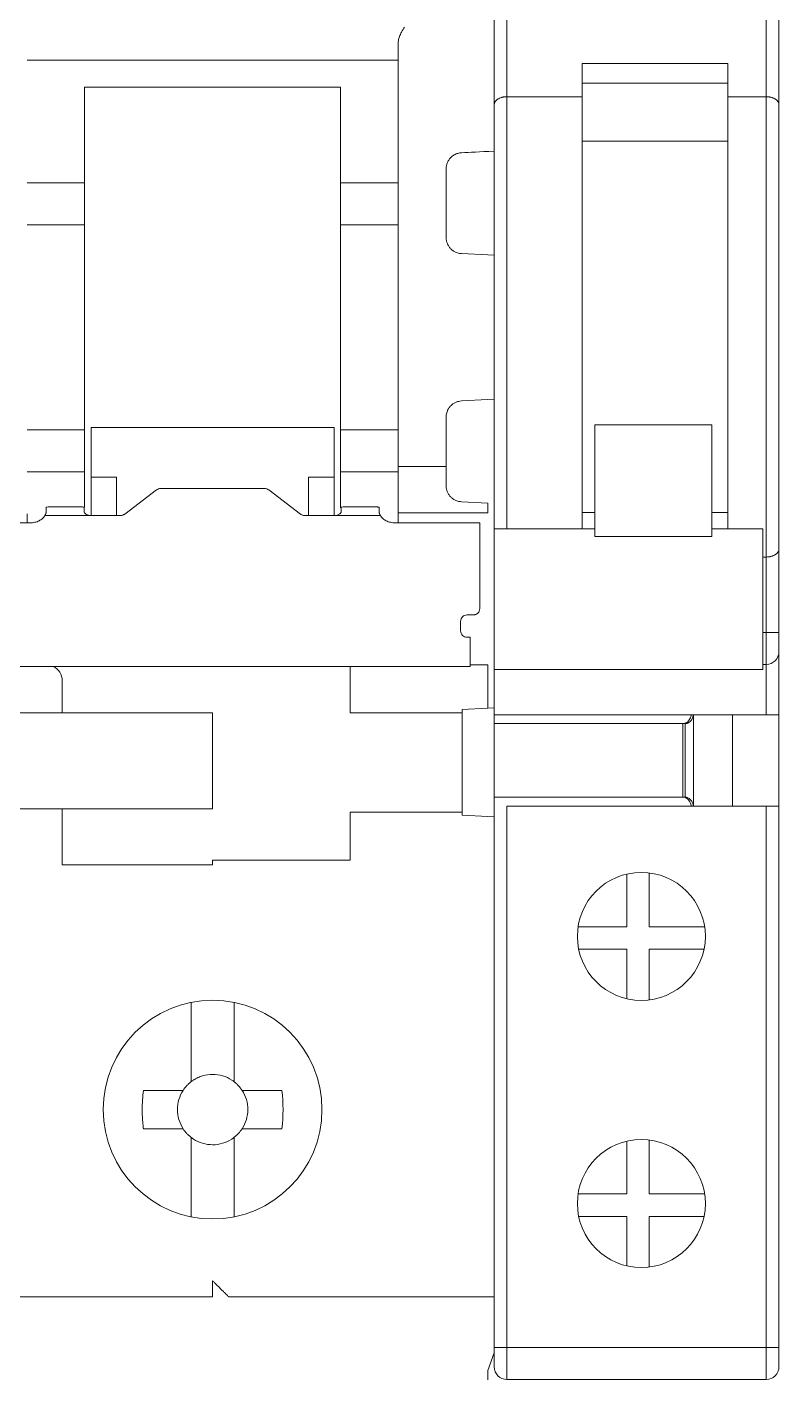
# Model space of a CAD drawing. Header units: millimetres. Extents: x 4137 to 6698, y 1400 to 3585.
# Drawn here: x 4700.31 to 4723.81, y 2550.88 to 2593.16 of the extents above; entities that cross this region are included whole.
import ezdxf

# ---------------------------------------------------------------- set-up
doc = ezdxf.new("R2010")
doc.units = ezdxf.units.MM
doc.layers.add('000-PI-Oprema', color=30, linetype='Continuous', lineweight=5)

msp = doc.modelspace()

# ---------------------------------------------------------------- linework, layer by layer
at = {"layer": '000-PI-Oprema', "color": 0, "linetype": 'ByBlock', "lineweight": 0}
for p, q in [((4714.909, 2590.73), (4714.909, 2617.341)), ((4715.309, 2590.985), (4715.309, 2617.341)), ((4723.409, 2590.985), (4723.409, 2617.341)), ((4723.809, 2617.341), (4723.809, 2590.73)), ((4723.809, 2617.341), (4723.809, 2590.73)), ((4717.659, 2590.985), (4717.659, 2592.026)), ((4722.209, 2592.026), (4717.659, 2592.026)), ((4722.209, 2592.026), (4722.209, 2590.985)), ((4722.209, 2591.41), (4717.659, 2591.41)), ((4714.909, 2577.48), (4714.909, 2590.73)), ((4717.659, 2590.985), (4715.309, 2590.985)), ((4715.309, 2590.985), (4715.309, 2577.48)), ((4717.659, 2590.985), (4717.659, 2577.48)), ((4723.409, 2590.985), (4722.209, 2590.985)), ((4722.209, 2577.48), (4722.209, 2590.985)), ((4723.409, 2576.597), (4723.409, 2590.985)), ((4723.809, 2590.73), (4723.809, 2576.852)), ((4722.209, 2589.597), (4717.659, 2589.597)), ((4722.209, 2589.591), (4717.659, 2589.591)), ((4720.309, 2589.597), (4720.309, 2589.591)), ((4718.059, 2580.732), (4718.059, 2577.234)), ((4721.709, 2580.732), (4718.059, 2580.732)), ((4721.709, 2580.732), (4721.709, 2577.234)), ((4717.659, 2577.991), (4718.059, 2577.991)), ((4718.059, 2577.985), (4717.659, 2577.985)), ((4721.709, 2577.991), (4722.209, 2577.991)), ((4722.209, 2577.985), (4721.709, 2577.985)), ((4714.909, 2551.891), (4714.909, 2577.48)), ((4718.059, 2577.48), (4714.909, 2577.48)), ((4721.709, 2577.234), (4718.059, 2577.234)), ((4723.309, 2577.48), (4721.709, 2577.48)), ((4723.309, 2577.48), (4723.309, 2573.08)), ((4723.809, 2576.852), (4723.809, 2574.241)), ((4723.409, 2576.597), (4723.309, 2576.597)), ((4723.409, 2574.241), (4723.409, 2576.597)), ((4723.309, 2574.241), (4723.409, 2574.241)), ((4723.809, 2574.241), (4723.409, 2574.241)), ((4723.409, 2573.241), (4723.409, 2574.241)), ((4723.809, 2574.241), (4723.809, 2573.641)), ((4723.809, 2573.641), (4723.809, 2571.666)), ((4714.909, 2573.08), (4723.309, 2573.08)), ((4723.309, 2573.241), (4723.409, 2573.241)), ((4723.409, 2571.666), (4723.409, 2573.241)), ((4714.909, 2571.666), (4723.409, 2571.666)), ((4721.136, 2571.666), (4721.136, 2568.816)), ((4722.357, 2571.666), (4722.357, 2568.816)), ((4722.359, 2571.666), (4722.359, 2568.816)), ((4723.809, 2571.666), (4723.409, 2571.666)), ((4723.809, 2571.666), (4723.809, 2568.816)), ((4714.909, 2571.391), (4720.802, 2571.391)), ((4720.802, 2571.391), (4720.874, 2571.391)), ((4720.802, 2571.391), (4720.802, 2569.091)), ((4720.874, 2571.391), (4720.874, 2569.091)), ((4720.888, 2571.391), (4720.874, 2571.391)), ((4720.802, 2569.091), (4714.909, 2569.091)), ((4715.309, 2568.816), (4723.409, 2568.816)), ((4715.309, 2551.891), (4715.309, 2568.816)), ((4720.874, 2569.091), (4720.802, 2569.091)), ((4720.888, 2569.091), (4720.874, 2569.091)), ((4723.409, 2568.816), (4723.809, 2568.816)), ((4723.409, 2551.891), (4723.409, 2568.816)), ((4723.809, 2568.816), (4723.809, 2551.891)), ((4719.058, 2566.689), (4719.058, 2565.041)), ((4719.758, 2566.725), (4719.758, 2565.041)), ((4717.532, 2565.041), (4719.058, 2565.041)), ((4719.758, 2565.041), (4721.487, 2565.041)), ((4719.058, 2564.341), (4717.55, 2564.341)), ((4719.058, 2564.341), (4719.058, 2562.792)), ((4719.758, 2562.756), (4719.758, 2564.341)), ((4721.469, 2564.341), (4719.758, 2564.341)), ((4719.058, 2558.339), (4719.058, 2556.691)), ((4719.758, 2558.375), (4719.758, 2556.691)), ((4717.532, 2556.691), (4719.058, 2556.691)), ((4719.758, 2556.691), (4721.487, 2556.691)), ((4717.55, 2555.991), (4719.058, 2555.991)), ((4719.058, 2555.991), (4719.058, 2554.442)), ((4719.758, 2554.406), (4719.758, 2555.991)), ((4721.469, 2555.991), (4719.758, 2555.991)), ((4714.909, 2551.291), (4714.909, 2551.891)), ((4715.309, 2551.891), (4714.909, 2551.891)), ((4715.309, 2551.891), (4723.409, 2551.891)), ((4715.309, 2550.891), (4715.309, 2551.891)), ((4723.809, 2551.891), (4723.409, 2551.891)), ((4723.409, 2550.891), (4723.409, 2551.891)), ((4723.809, 2551.891), (4723.809, 2551.291)), ((4715.309, 2550.891), (4723.409, 2550.891))]:
    msp.add_line(p, q, dxfattribs=at)
at = {"layer": '000-PI-Oprema', "color": 0, "lineweight": 0}
for p, q in [((4711.909, 2592.13), (4700.309, 2592.13)), ((4702.109, 2590.459), (4702.109, 2591.284)), ((4710.109, 2591.284), (4702.109, 2591.284)), ((4710.109, 2591.284), (4710.109, 2590.459)), ((4702.109, 2590.459), (4702.109, 2588.295)), ((4710.109, 2588.295), (4710.109, 2590.459)), ((4714.909, 2588.902), (4714.909, 2586.028)), ((4700.309, 2588.295), (4702.109, 2588.295)), ((4702.109, 2588.295), (4702.109, 2586.984)), ((4710.109, 2586.984), (4710.109, 2588.295)), ((4710.109, 2588.295), (4711.909, 2588.295)), ((4702.109, 2586.984), (4700.309, 2586.984)), ((4702.109, 2586.984), (4702.109, 2580.572)), ((4710.109, 2580.572), (4710.109, 2586.984)), ((4711.909, 2586.984), (4710.109, 2586.984)), ((4713.883, 2586.082), (4714.709, 2586.039)), ((4714.709, 2586.039), (4714.909, 2586.028)), ((4714.709, 2581.518), (4713.883, 2581.475)), ((4714.909, 2581.528), (4714.709, 2581.518)), ((4714.909, 2581.528), (4714.909, 2580.355)), ((4700.309, 2580.572), (4702.109, 2580.572)), ((4702.109, 2580.572), (4702.109, 2579.261)), ((4702.309, 2579.098), (4702.309, 2580.649)), ((4702.309, 2580.649), (4709.909, 2580.649)), ((4709.909, 2580.649), (4709.909, 2579.098)), ((4710.109, 2580.65), (4710.104, 2580.65)), ((4710.109, 2579.261), (4710.109, 2580.572)), ((4710.109, 2580.572), (4711.909, 2580.572)), ((4702.109, 2579.261), (4700.309, 2579.261)), ((4702.109, 2579.261), (4702.109, 2578.158)), ((4710.109, 2578.137), (4710.109, 2579.261)), ((4710.109, 2579.261), (4711.909, 2579.261)), ((4713.409, 2579.428), (4711.909, 2579.428)), ((4702.309, 2579.098), (4703.109, 2579.098)), ((4702.309, 2577.896), (4702.309, 2579.098)), ((4703.109, 2579.098), (4703.109, 2577.896)), ((4709.109, 2579.098), (4709.909, 2579.098)), ((4709.109, 2577.896), (4709.109, 2579.098)), ((4709.909, 2579.098), (4709.909, 2577.896)), ((4703.368, 2577.941), (4704.351, 2578.694)), ((4704.492, 2578.739), (4707.727, 2578.739)), ((4707.868, 2578.694), (4708.851, 2577.941)), ((4700.909, 2578.073), (4700.909, 2578.151)), ((4701.892, 2578.169), (4701.109, 2578.169)), ((4702.092, 2578.151), (4702.092, 2578.073)), ((4710.126, 2578.073), (4710.126, 2578.151)), ((4711.11, 2578.169), (4710.326, 2578.169)), ((4711.31, 2578.151), (4711.31, 2578.073)), ((4711.909, 2577.678), (4711.909, 2578.101)), ((4713.883, 2578.325), (4714.709, 2578.282)), ((4694.21, 2577.666), (4700.409, 2577.666)), ((4700.309, 2577.949), (4700.309, 2577.666)), ((4700.867, 2577.896), (4702.292, 2577.896)), ((4703.227, 2577.896), (4702.292, 2577.896)), ((4709.926, 2577.896), (4708.992, 2577.896)), ((4711.351, 2577.896), (4709.926, 2577.896)), ((4711.81, 2577.666), (4714.459, 2577.666)), ((4714.709, 2577.982), (4711.909, 2577.982)), ((4714.459, 2577.666), (4714.459, 2577.054)), ((4714.459, 2574.988), (4714.459, 2576.397)), ((4714.259, 2574.789), (4714.059, 2574.789)), ((4713.859, 2574.589), (4713.859, 2574.29)), ((4714.909, 2574.395), (4714.909, 2574.228)), ((4714.059, 2574.091), (4714.159, 2574.091)), ((4714.159, 2574.002), (4714.159, 2574.091)), ((4714.909, 2574.078), (4714.909, 2571.881)), ((4684.559, 2573.181), (4710.059, 2573.181)), ((4710.059, 2573.18), (4714.16, 2573.18)), ((4710.409, 2573.18), (4710.409, 2571.728)), ((4714.709, 2573.228), (4714.159, 2573.228)), ((4714.709, 2573.228), (4714.709, 2571.87)), ((4701.409, 2571.728), (4701.409, 2572.728)), ((4698.309, 2571.728), (4701.409, 2571.728)), ((4701.809, 2571.728), (4701.409, 2571.728)), ((4706.109, 2571.728), (4701.809, 2571.728)), ((4706.109, 2568.728), (4706.109, 2571.728)), ((4710.809, 2571.728), (4710.409, 2571.728)), ((4710.809, 2571.728), (4713.909, 2571.728)), ((4713.909, 2571.828), (4714.709, 2571.87)), ((4713.909, 2571.728), (4713.909, 2571.828)), ((4713.909, 2568.628), (4713.909, 2571.728)), ((4714.909, 2571.881), (4714.709, 2571.87)), ((4714.909, 2571.881), (4714.909, 2568.476)), ((4723.809, 2569.628), (4723.804, 2569.633)), ((4714.914, 2569.428), (4714.909, 2569.428)), ((4701.409, 2568.728), (4698.309, 2568.728)), ((4701.409, 2566.978), (4701.409, 2568.728)), ((4701.409, 2568.728), (4701.809, 2568.728)), ((4701.809, 2568.728), (4706.109, 2568.728)), ((4710.809, 2568.628), (4710.409, 2568.628)), ((4710.409, 2567.128), (4710.409, 2568.628)), ((4710.809, 2568.628), (4713.909, 2568.628)), ((4713.909, 2568.528), (4713.909, 2568.628)), ((4714.709, 2568.486), (4713.909, 2568.528)), ((4714.909, 2568.476), (4714.709, 2568.486)), ((4714.909, 2568.476), (4714.909, 2554.328)), ((4706.109, 2567.128), (4706.109, 2566.978)), ((4706.109, 2567.128), (4710.409, 2567.128)), ((4706.109, 2566.978), (4701.409, 2566.978)), ((4714.909, 2564.828), (4714.914, 2564.828)), ((4723.804, 2564.623), (4723.809, 2564.628)), ((4705.434, 2562.679), (4705.434, 2562.604)), ((4705.434, 2562.604), (4705.434, 2560.484)), ((4706.784, 2562.604), (4706.784, 2562.679)), ((4706.784, 2560.197), (4706.784, 2562.604)), ((4703.946, 2559.928), (4704.803, 2559.928)), ((4708.273, 2559.928), (4707.415, 2559.928)), ((4704.803, 2558.728), (4703.946, 2558.728)), ((4708.273, 2558.728), (4707.415, 2558.728)), ((4705.434, 2558.172), (4705.434, 2556.052)), ((4706.784, 2556.052), (4706.784, 2558.172)), ((4705.434, 2556.052), (4705.434, 2555.977)), ((4706.784, 2555.977), (4706.784, 2556.052)), ((4714.909, 2554.328), (4714.909, 2551.728)), ((4706.109, 2553.478), (4697.309, 2553.478)), ((4714.909, 2553.478), (4706.609, 2553.478)), ((4714.909, 2551.728), (4714.709, 2551.178))]:
    msp.add_line(p, q, dxfattribs=at)
at = {"layer": '000-PI-Oprema', "color": 0, "linetype": 'ByBlock', "lineweight": 0}
for centre in [(4719.509, 2564.741), (4719.509, 2556.391)]:
    msp.add_circle(centre, 2, dxfattribs=at)
at = {"layer": '000-PI-Oprema', "color": 0, "lineweight": 0}
msp.add_circle((4706.109, 2559.328), 3.418, dxfattribs=at)
at = {"layer": '000-PI-Oprema', "color": 0, "linetype": 'ByBlock', "lineweight": 0}
for centre, start, end in [((4723.409, 2573.641), 270, 0), ((4715.309, 2551.291), 180, 270), ((4723.409, 2551.291), 270, 0)]:
    msp.add_arc(centre, 0.4, start, end, dxfattribs=at)
at = {"layer": '000-PI-Oprema', "color": 0, "lineweight": 0}
for centre, radius, start, end in [((4700.909, 2572.728), 0.5, 0, 64.7859), ((4706.109, 2559.328), 1.1, 123.0557, 133.0681), ((4706.109, 2559.328), 1.1, 46.9319, 56.9443), ((4706.109, 2559.328), 1.1, 136.9319, 146.9443), ((4706.109, 2559.328), 1.1, 135, 136.9319), ((4706.109, 2559.328), 1.1, 133.0681, 135), ((4706.109, 2559.328), 1.1, 45, 46.9319), ((4706.109, 2559.328), 1.1, 43.0681, 45), ((4706.109, 2559.328), 1.1, 33.0557, 43.0681), ((4706.109, 2559.328), 1.1, 213.0557, 223.0681), ((4706.109, 2559.328), 1.1, 223.0681, 225), ((4706.109, 2559.328), 1.1, 225, 226.9319), ((4706.109, 2559.328), 1.1, 313.0681, 315), ((4706.109, 2559.328), 1.1, 315, 316.9319), ((4706.109, 2559.328), 1.1, 316.9319, 326.9443), ((4706.109, 2559.328), 1.1, 226.9319, 236.9443), ((4706.109, 2559.328), 1.1, 303.0557, 313.0681)]:
    msp.add_arc(centre, radius, start, end, dxfattribs=at)
for points, knots in [([(4711.909, 2592.671), (4711.91, 2592.692), (4711.912, 2592.736), (4711.927, 2592.802), (4711.948, 2592.868), (4711.978, 2592.935), (4712.029, 2593.034), (4712.076, 2593.109), (4712.109, 2593.161)], [0, 0, 0, 0, 0.117336, 0.242611, 0.377617, 0.505972, 0.652001, 1, 1, 1, 1]), ([(4714.909, 2593.161), (4714.909, 2593.129), (4714.909, 2593.065), (4714.909, 2592.969), (4714.909, 2592.874), (4714.909, 2592.747), (4714.909, 2592.59), (4714.909, 2592.414), (4714.909, 2592.254), (4714.909, 2592.117), (4714.909, 2592.002), (4714.909, 2591.947), (4714.909, 2591.919)], [0, 0, 0, 0, 0.061391, 0.122427, 0.18342, 0.24468, 0.372209, 0.500076, 0.627605, 0.755472, 0.877481, 1, 1, 1, 1]), ([(4711.909, 2592.517), (4711.909, 2592.527), (4711.909, 2592.546), (4711.909, 2592.582), (4711.909, 2592.623), (4711.909, 2592.655), (4711.909, 2592.671)], [0, 0, 0, 0, 0.251193, 0.5, 0.748807, 1, 1, 1, 1]), ([(4711.909, 2589.455), (4711.909, 2589.539), (4711.909, 2589.705), (4711.909, 2589.947), (4711.909, 2590.181), (4711.909, 2590.409), (4711.909, 2590.629), (4711.909, 2590.842), (4711.909, 2591.047), (4711.909, 2591.311), (4711.909, 2591.621), (4711.909, 2591.957), (4711.909, 2592.26), (4711.909, 2592.431), (4711.909, 2592.517)], [0, 0, 0, 0, 0.062754, 0.125301, 0.187708, 0.250043, 0.312375, 0.374772, 0.437302, 0.500033, 0.625237, 0.749935, 0.874674, 1, 1, 1, 1]), ([(4714.909, 2591.919), (4714.909, 2591.882), (4714.909, 2591.809), (4714.909, 2591.689), (4714.909, 2591.563), (4714.909, 2591.428), (4714.909, 2591.287), (4714.909, 2591.138), (4714.909, 2590.982), (4714.909, 2590.764), (4714.909, 2590.475), (4714.909, 2590.103), (4714.909, 2589.708), (4714.909, 2589.425), (4714.909, 2589.284)], [0, 0, 0, 0, 0.062728, 0.125272, 0.18769, 0.250045, 0.312396, 0.374803, 0.437328, 0.500029, 0.625194, 0.749922, 0.874696, 1, 1, 1, 1]), ([(4711.909, 2588.062), (4711.909, 2588.133), (4711.909, 2588.275), (4711.909, 2588.483), (4711.909, 2588.687), (4711.909, 2588.886), (4711.909, 2589.081), (4711.909, 2589.271), (4711.909, 2589.394), (4711.909, 2589.455)], [0, 0, 0, 0, 0.143512, 0.28637, 0.428834, 0.571166, 0.71363, 0.856488, 1, 1, 1, 1]), ([(4713.883, 2589.231), (4713.865, 2589.23), (4713.827, 2589.227), (4713.772, 2589.214), (4713.716, 2589.195), (4713.661, 2589.168), (4713.609, 2589.134), (4713.554, 2589.087), (4713.497, 2589.02), (4713.448, 2588.933), (4713.415, 2588.834), (4713.411, 2588.766), (4713.409, 2588.732)], [0, 0, 0, 0, 0.067869, 0.138425, 0.211987, 0.288836, 0.369219, 0.453352, 0.573685, 0.721104, 0.860335, 1, 1, 1, 1]), ([(4713.409, 2588.732), (4713.409, 2588.666), (4713.409, 2588.535), (4713.409, 2588.334), (4713.409, 2588.197), (4713.409, 2588.129)], [0, 0, 0, 0, 0.333419, 0.666581, 1, 1, 1, 1]), ([(4711.909, 2579.495), (4711.909, 2579.609), (4711.909, 2579.836), (4711.909, 2580.182), (4711.909, 2580.53), (4711.909, 2580.88), (4711.909, 2581.233), (4711.909, 2581.83), (4711.909, 2582.678), (4711.909, 2583.778), (4711.909, 2584.878), (4711.909, 2585.845), (4711.909, 2586.677), (4711.909, 2587.377), (4711.909, 2587.833), (4711.909, 2588.062)], [0, 0, 0, 0, 0.041431, 0.082793, 0.124119, 0.165441, 0.206793, 0.248207, 0.374079, 0.500012, 0.625883, 0.751817, 0.834548, 0.917188, 1, 1, 1, 1]), ([(4713.409, 2588.129), (4713.409, 2588.027), (4713.409, 2587.824), (4713.409, 2587.517), (4713.409, 2587.207), (4713.409, 2586.895), (4713.409, 2586.686), (4713.409, 2586.581)], [0, 0, 0, 0, 0.200123, 0.400061, 0.599939, 0.799877, 1, 1, 1, 1]), ([(4713.883, 2586.082), (4713.862, 2586.084), (4713.821, 2586.087), (4713.76, 2586.103), (4713.691, 2586.129), (4713.618, 2586.171), (4713.546, 2586.233), (4713.487, 2586.308), (4713.443, 2586.393), (4713.415, 2586.485), (4713.411, 2586.549), (4713.409, 2586.581)], [0, 0, 0, 0, 0.082209, 0.16366, 0.245689, 0.369303, 0.493372, 0.618767, 0.744744, 0.872104, 1, 1, 1, 1]), ([(4714.909, 2586.028), (4714.909, 2585.922), (4714.909, 2585.709), (4714.909, 2585.389), (4714.909, 2585.069), (4714.909, 2584.747), (4714.909, 2584.425), (4714.909, 2584.102), (4714.909, 2583.697), (4714.909, 2583.212), (4714.909, 2582.648), (4714.909, 2582.086), (4714.909, 2581.714), (4714.909, 2581.528)], [0, 0, 0, 0, 0.071572, 0.143012, 0.214372, 0.285701, 0.357051, 0.428472, 0.500015, 0.625079, 0.749917, 0.8748, 1, 1, 1, 1]), ([(4713.409, 2580.975), (4713.41, 2580.997), (4713.412, 2581.039), (4713.424, 2581.102), (4713.448, 2581.172), (4713.487, 2581.248), (4713.546, 2581.323), (4713.618, 2581.385), (4713.7, 2581.432), (4713.789, 2581.465), (4713.852, 2581.471), (4713.883, 2581.475)], [0, 0, 0, 0, 0.085573, 0.170275, 0.255463, 0.381339, 0.506835, 0.630803, 0.754517, 0.877108, 1, 1, 1, 1]), ([(4713.409, 2580.975), (4713.409, 2580.87), (4713.409, 2580.661), (4713.409, 2580.349), (4713.409, 2580.04), (4713.409, 2579.732), (4713.409, 2579.529), (4713.409, 2579.428)], [0, 0, 0, 0, 0.200123, 0.400061, 0.599939, 0.799877, 1, 1, 1, 1]), ([(4714.909, 2580.378), (4714.909, 2580.364), (4714.909, 2580.336), (4714.909, 2580.114), (4714.909, 2579.766), (4714.909, 2579.308), (4714.909, 2578.926), (4714.909, 2578.654)], [0, 0, 0, 0, 0.201961, 0.403921, 0.605881, 0.807842, 1, 1, 1, 1]), ([(4711.909, 2578.101), (4711.909, 2578.162), (4711.909, 2578.285), (4711.909, 2578.475), (4711.909, 2578.67), (4711.909, 2578.869), (4711.909, 2579.073), (4711.909, 2579.281), (4711.909, 2579.423), (4711.909, 2579.495)], [0, 0, 0, 0, 0.143512, 0.28637, 0.428834, 0.571166, 0.71363, 0.856488, 1, 1, 1, 1]), ([(4713.409, 2579.428), (4713.409, 2579.359), (4713.409, 2579.223), (4713.409, 2579.021), (4713.409, 2578.89), (4713.409, 2578.824)], [0, 0, 0, 0, 0.333419, 0.666581, 1, 1, 1, 1]), ([(4713.883, 2578.325), (4713.864, 2578.327), (4713.826, 2578.33), (4713.769, 2578.343), (4713.703, 2578.366), (4713.631, 2578.405), (4713.558, 2578.465), (4713.495, 2578.539), (4713.447, 2578.626), (4713.415, 2578.722), (4713.411, 2578.79), (4713.409, 2578.824)], [0, 0, 0, 0, 0.070997, 0.142096, 0.214572, 0.332081, 0.453288, 0.585757, 0.721078, 0.860541, 1, 1, 1, 1]), ([(4700.909, 2578.023), (4700.909, 2578.014), (4700.908, 2577.997), (4700.9, 2577.966), (4700.887, 2577.932), (4700.874, 2577.908), (4700.867, 2577.896)], [0, 0, 0, 0, 0.256458, 0.506841, 0.753776, 1, 1, 1, 1]), ([(4700.909, 2578.151), (4700.909, 2578.156), (4700.931, 2578.16), (4701.005, 2578.167), (4701.057, 2578.169), (4701.109, 2578.169)], [0, 0, 0, 0, 0.5, 0.5, 1, 1, 1, 1]), ([(4702.092, 2578.151), (4702.092, 2578.153), (4702.09, 2578.155), (4702.079, 2578.158), (4702.06, 2578.161), (4702.027, 2578.165), (4701.972, 2578.168), (4701.919, 2578.169), (4701.892, 2578.169)], [0, 0, 0, 0, 0.128148, 0.251094, 0.373747, 0.501054, 0.748354, 1, 1, 1, 1]), ([(4702.292, 2577.896), (4702.279, 2577.897), (4702.252, 2577.898), (4702.214, 2577.907), (4702.179, 2577.921), (4702.139, 2577.945), (4702.1, 2577.983), (4702.095, 2578.009), (4702.092, 2578.023)], [0, 0, 0, 0, 0.128818, 0.251822, 0.37424, 0.501366, 0.746636, 1, 1, 1, 1]), ([(4710.126, 2578.023), (4710.126, 2578.016), (4710.125, 2578.003), (4710.113, 2577.982), (4710.095, 2577.96), (4710.062, 2577.933), (4710.007, 2577.903), (4709.953, 2577.898), (4709.926, 2577.896)], [0, 0, 0, 0, 0.130698, 0.254597, 0.376443, 0.501216, 0.749391, 1, 1, 1, 1]), ([(4710.126, 2578.151), (4710.126, 2578.156), (4710.148, 2578.16), (4710.222, 2578.167), (4710.274, 2578.169), (4710.326, 2578.169)], [0, 0, 0, 0, 0.5, 0.5, 1, 1, 1, 1]), ([(4711.31, 2578.151), (4711.309, 2578.153), (4711.307, 2578.155), (4711.296, 2578.158), (4711.277, 2578.161), (4711.244, 2578.165), (4711.189, 2578.168), (4711.136, 2578.169), (4711.11, 2578.169)], [0, 0, 0, 0, 0.128148, 0.251094, 0.373747, 0.501054, 0.748354, 1, 1, 1, 1]), ([(4711.351, 2577.896), (4711.345, 2577.908), (4711.332, 2577.932), (4711.319, 2577.966), (4711.311, 2577.997), (4711.31, 2578.014), (4711.31, 2578.023)], [0, 0, 0, 0, 0.246224, 0.493159, 0.743542, 1, 1, 1, 1]), ([(4714.909, 2578.272), (4714.909, 2578.201), (4714.909, 2578.059), (4714.909, 2577.852), (4714.909, 2577.651), (4714.909, 2577.456), (4714.909, 2577.267), (4714.909, 2577.085), (4714.909, 2576.908), (4714.909, 2576.681), (4714.909, 2576.415), (4714.909, 2576.125), (4714.909, 2575.862), (4714.909, 2575.712), (4714.909, 2575.637)], [0, 0, 0, 0, 0.062728, 0.125272, 0.18769, 0.250045, 0.312396, 0.374803, 0.437328, 0.500029, 0.625194, 0.749922, 0.874696, 1, 1, 1, 1]), ([(4700.867, 2577.896), (4700.857, 2577.879), (4700.835, 2577.846), (4700.792, 2577.801), (4700.742, 2577.762), (4700.665, 2577.717), (4700.555, 2577.675), (4700.458, 2577.669), (4700.409, 2577.666)], [0, 0, 0, 0, 0.126929, 0.250928, 0.374602, 0.500576, 0.748126, 1, 1, 1, 1]), ([(4703.368, 2577.941), (4703.358, 2577.934), (4703.338, 2577.921), (4703.304, 2577.907), (4703.266, 2577.898), (4703.24, 2577.897), (4703.227, 2577.896)], [0, 0, 0, 0, 0.25487, 0.5, 0.74513, 1, 1, 1, 1]), ([(4708.992, 2577.896), (4708.979, 2577.897), (4708.953, 2577.898), (4708.915, 2577.907), (4708.88, 2577.921), (4708.861, 2577.934), (4708.851, 2577.941)], [0, 0, 0, 0, 0.25487, 0.5, 0.74513, 1, 1, 1, 1]), ([(4711.81, 2577.666), (4711.785, 2577.667), (4711.737, 2577.669), (4711.666, 2577.681), (4711.598, 2577.701), (4711.515, 2577.737), (4711.42, 2577.798), (4711.375, 2577.863), (4711.351, 2577.896)], [0, 0, 0, 0, 0.126929, 0.250928, 0.374602, 0.500576, 0.748126, 1, 1, 1, 1]), ([(4714.909, 2575.637), (4714.909, 2575.624), (4714.909, 2575.597), (4714.909, 2575.55), (4714.909, 2575.497), (4714.909, 2575.417), (4714.909, 2575.302), (4714.909, 2575.142), (4714.909, 2574.966), (4714.909, 2574.78), (4714.909, 2574.588), (4714.909, 2574.46), (4714.909, 2574.395)], [0, 0, 0, 0, 0.061391, 0.122427, 0.18342, 0.24468, 0.372209, 0.500076, 0.627605, 0.755472, 0.877481, 1, 1, 1, 1]), ([(4714.059, 2574.789), (4714.007, 2574.789), (4713.955, 2574.767), (4713.881, 2574.693), (4713.859, 2574.641), (4713.859, 2574.589)], [0, 0, 0, 0, 0.5, 0.5, 1, 1, 1, 1]), ([(4714.259, 2574.789), (4714.273, 2574.789), (4714.299, 2574.791), (4714.337, 2574.802), (4714.371, 2574.821), (4714.411, 2574.854), (4714.451, 2574.909), (4714.457, 2574.961), (4714.459, 2574.988)], [0, 0, 0, 0, 0.128148, 0.251094, 0.373747, 0.501054, 0.748354, 1, 1, 1, 1]), ([(4713.859, 2574.29), (4713.859, 2574.238), (4713.881, 2574.186), (4713.955, 2574.113), (4714.007, 2574.091), (4714.059, 2574.091)], [0, 0, 0, 0, 0.5, 0.5, 1, 1, 1, 1]), ([(4714.909, 2574.228), (4714.909, 2574.215), (4714.909, 2574.189), (4714.909, 2574.152), (4714.909, 2574.116), (4714.909, 2574.084), (4714.909, 2574.08), (4714.909, 2574.078)], [0, 0, 0, 0, 0.169382, 0.332374, 0.500748, 0.7482, 1, 1, 1, 1]), ([(4714.159, 2574.002), (4714.159, 2573.885), (4714.159, 2573.652), (4714.159, 2573.375), (4714.159, 2573.203), (4714.159, 2573.195), (4714.16, 2573.18)], [0, 0, 0, 0, 0.264619, 0.529237, 0.793855, 1, 1, 1, 1]), ([(4706.709, 2560.25), (4706.62, 2560.308), (4706.522, 2560.353), (4706.32, 2560.413), (4706.216, 2560.428), (4706.004, 2560.428), (4705.899, 2560.413), (4705.747, 2560.368), (4705.697, 2560.349), (4705.625, 2560.316), (4705.601, 2560.304), (4705.566, 2560.285), (4705.555, 2560.278), (4705.537, 2560.268), (4705.529, 2560.263), (4705.521, 2560.257), (4705.515, 2560.254), (4705.511, 2560.253), (4705.509, 2560.25)], [0, 0, 0, 0, 0.25, 0.25, 0.5, 0.5, 0.75, 0.75, 0.875, 0.875, 0.9375, 0.9375, 0.96875, 0.96875, 0.984375, 0.992187, 0.992187, 1, 1, 1, 1]), ([(4703.946, 2559.928), (4703.921, 2559.729), (4703.909, 2559.529), (4703.909, 2559.228), (4703.912, 2559.128), (4703.921, 2558.978), (4703.925, 2558.928), (4703.932, 2558.853), (4703.936, 2558.815), (4703.94, 2558.772), (4703.943, 2558.75), (4703.944, 2558.741), (4703.945, 2558.734), (4703.947, 2558.731), (4703.946, 2558.728)], [0, 0, 0, 0, 0.5, 0.5, 0.75, 0.75, 0.875, 0.875, 0.9375, 0.96875, 0.984375, 0.992188, 0.992188, 1, 1, 1, 1]), ([(4705.187, 2559.928), (4705.071, 2559.75), (4705.009, 2559.542), (4705.009, 2559.116), (4705.071, 2558.907), (4705.188, 2558.728)], [0, 0, 0, 0, 0.5, 0.5, 1, 1, 1, 1]), ([(4707.031, 2558.728), (4707.148, 2558.907), (4707.209, 2559.116), (4707.21, 2559.539), (4707.148, 2559.75), (4707.032, 2559.928)], [0, 0, 0, 0, 0.5, 0.5, 1, 1, 1, 1]), ([(4705.509, 2558.406), (4705.687, 2558.29), (4705.895, 2558.229), (4706.32, 2558.228), (4706.531, 2558.29), (4706.709, 2558.406)], [0, 0, 0, 0, 0.5, 0.5, 1, 1, 1, 1]), ([(4706.109, 2553.978), (4706.109, 2553.957), (4706.109, 2553.915), (4706.109, 2553.853), (4706.109, 2553.781), (4706.109, 2553.702), (4706.109, 2553.623), (4706.109, 2553.557), (4706.109, 2553.512), (4706.109, 2553.483), (4706.109, 2553.48), (4706.109, 2553.478)], [0, 0, 0, 0, 0.080758, 0.160392, 0.240099, 0.368585, 0.500066, 0.628554, 0.760036, 0.877963, 1, 1, 1, 1]), ([(4706.109, 2553.978), (4706.13, 2553.958), (4706.168, 2553.92), (4706.22, 2553.867), (4706.263, 2553.824), (4706.321, 2553.767), (4706.388, 2553.699), (4706.465, 2553.623), (4706.527, 2553.56), (4706.574, 2553.513), (4706.604, 2553.484), (4706.608, 2553.48), (4706.609, 2553.478)], [0, 0, 0, 0, 0.090531, 0.16862, 0.234268, 0.287481, 0.430984, 0.554468, 0.680793, 0.795506, 0.900919, 1, 1, 1, 1]), ([(4714.709, 2550.878), (4714.709, 2550.878), (4714.709, 2550.932), (4714.709, 2551.069), (4714.709, 2551.121), (4714.709, 2551.178)], [0, 0, 0, 0, 0.5, 0.5, 0.737757, 0.737757, 0.737757, 0.737757])]:
    msp.add_open_spline(points, degree=3, knots=knots, dxfattribs=at)
at = {"layer": '000-PI-Oprema', "color": 0, "linetype": 'ByBlock', "lineweight": 0}
for points, knots in [([(4714.909, 2590.73), (4714.909, 2590.734), (4714.91, 2590.738), (4714.91, 2590.745), (4714.911, 2590.757), (4714.914, 2590.769), (4714.92, 2590.792), (4714.927, 2590.807), (4714.94, 2590.829), (4714.945, 2590.836), (4714.956, 2590.85), (4714.968, 2590.864), (4714.982, 2590.878), (4714.997, 2590.891), (4715.006, 2590.897), (4715.032, 2590.915), (4715.052, 2590.926), (4715.084, 2590.941), (4715.096, 2590.946), (4715.119, 2590.955), (4715.144, 2590.963), (4715.17, 2590.969), (4715.19, 2590.973), (4715.197, 2590.975), (4715.211, 2590.977), (4715.217, 2590.978), (4715.252, 2590.983), (4715.28, 2590.985), (4715.309, 2590.985)], [0, 0, 0, 0, 0.03125, 0.03125, 0.0625, 0.125, 0.125, 0.25, 0.25, 0.3125, 0.3125, 0.375, 0.4375, 0.4375, 0.5, 0.5, 0.625, 0.625, 0.6875, 0.6875, 0.75, 0.8125, 0.8125, 0.84375, 0.84375, 0.875, 0.875, 1, 1, 1, 1]), ([(4723.409, 2590.985), (4723.438, 2590.985), (4723.467, 2590.983), (4723.501, 2590.978), (4723.508, 2590.977), (4723.522, 2590.975), (4723.529, 2590.973), (4723.549, 2590.969), (4723.575, 2590.963), (4723.599, 2590.955), (4723.623, 2590.946), (4723.634, 2590.941), (4723.667, 2590.926), (4723.687, 2590.915), (4723.713, 2590.897), (4723.721, 2590.891), (4723.737, 2590.878), (4723.751, 2590.864), (4723.763, 2590.85), (4723.774, 2590.836), (4723.779, 2590.829), (4723.792, 2590.807), (4723.799, 2590.792), (4723.805, 2590.769), (4723.807, 2590.757), (4723.809, 2590.745), (4723.809, 2590.738), (4723.809, 2590.734), (4723.809, 2590.73)], [0, 0, 0, 0, 0.125, 0.125, 0.15625, 0.15625, 0.1875, 0.1875, 0.25, 0.3125, 0.3125, 0.375, 0.375, 0.5, 0.5, 0.5625, 0.5625, 0.625, 0.6875, 0.6875, 0.75, 0.75, 0.875, 0.875, 0.9375, 0.96875, 0.96875, 1, 1, 1, 1]), ([(4723.409, 2576.597), (4723.438, 2576.597), (4723.467, 2576.599), (4723.501, 2576.604), (4723.508, 2576.605), (4723.522, 2576.607), (4723.529, 2576.608), (4723.549, 2576.613), (4723.575, 2576.619), (4723.599, 2576.627), (4723.623, 2576.636), (4723.634, 2576.64), (4723.667, 2576.655), (4723.687, 2576.667), (4723.713, 2576.685), (4723.721, 2576.691), (4723.737, 2576.704), (4723.751, 2576.717), (4723.763, 2576.731), (4723.774, 2576.746), (4723.779, 2576.753), (4723.792, 2576.775), (4723.799, 2576.79), (4723.805, 2576.813), (4723.807, 2576.825), (4723.809, 2576.836), (4723.809, 2576.844), (4723.809, 2576.848), (4723.809, 2576.852)], [0, 0, 0, 0, 0.125, 0.125, 0.15625, 0.15625, 0.1875, 0.1875, 0.25, 0.3125, 0.3125, 0.375, 0.375, 0.5, 0.5, 0.5625, 0.5625, 0.625, 0.6875, 0.6875, 0.75, 0.75, 0.875, 0.875, 0.9375, 0.96875, 0.96875, 1, 1, 1, 1]), ([(4720.808, 2571.391), (4720.828, 2571.391), (4720.869, 2571.397), (4720.931, 2571.427), (4720.986, 2571.474), (4721.031, 2571.536), (4721.057, 2571.602), (4721.065, 2571.647), (4721.066, 2571.666)], [0, 0, 0, 0, 0.175586, 0.351172, 0.526758, 0.702344, 0.87793, 1, 1, 1, 1]), ([(4721.135, 2571.666), (4721.134, 2571.654), (4721.132, 2571.642), (4721.128, 2571.62), (4721.125, 2571.61), (4721.12, 2571.59), (4721.116, 2571.581), (4721.105, 2571.552), (4721.096, 2571.535), (4721.08, 2571.51), (4721.074, 2571.501), (4721.062, 2571.486), (4721.05, 2571.471), (4721.036, 2571.458), (4721.023, 2571.446), (4721.016, 2571.441), (4720.994, 2571.425), (4720.98, 2571.416), (4720.959, 2571.406), (4720.952, 2571.404), (4720.938, 2571.399), (4720.931, 2571.397), (4720.911, 2571.392), (4720.899, 2571.391), (4720.888, 2571.391)], [0, 0, 0, 0, 0.07828, 0.07828, 0.144117, 0.144117, 0.209954, 0.209954, 0.341628, 0.341628, 0.407465, 0.407465, 0.473303, 0.53914, 0.53914, 0.604977, 0.604977, 0.736651, 0.736651, 0.802488, 0.802488, 0.868326, 0.868326, 1, 1, 1, 1]), ([(4721.066, 2568.816), (4721.065, 2568.835), (4721.057, 2568.88), (4721.031, 2568.946), (4720.986, 2569.008), (4720.931, 2569.055), (4720.869, 2569.084), (4720.828, 2569.091), (4720.808, 2569.091)], [0, 0, 0, 0, 0.122057, 0.297646, 0.473234, 0.648823, 0.824411, 1, 1, 1, 1]), ([(4720.888, 2569.091), (4720.899, 2569.091), (4720.911, 2569.089), (4720.931, 2569.085), (4720.938, 2569.083), (4720.952, 2569.078), (4720.959, 2569.075), (4720.98, 2569.065), (4720.994, 2569.057), (4721.015, 2569.041), (4721.023, 2569.036), (4721.036, 2569.023), (4721.05, 2569.01), (4721.062, 2568.996), (4721.074, 2568.98), (4721.08, 2568.972), (4721.096, 2568.947), (4721.105, 2568.929), (4721.116, 2568.901), (4721.12, 2568.891), (4721.125, 2568.872), (4721.128, 2568.862), (4721.132, 2568.84), (4721.134, 2568.828), (4721.135, 2568.816)], [0, 0, 0, 0, 0.131674, 0.131674, 0.197511, 0.197511, 0.263348, 0.263348, 0.395022, 0.395022, 0.46086, 0.46086, 0.526697, 0.592534, 0.592534, 0.658371, 0.658371, 0.790045, 0.790045, 0.855882, 0.855882, 0.921719, 0.921719, 1, 1, 1, 1])]:
    msp.add_open_spline(points, degree=3, knots=knots, dxfattribs=at)
at = {"layer": '000-PI-Oprema', "color": 0, "lineweight": 0}
for points in [[(4713.883, 2589.231), (4714.159, 2589.246), (4714.434, 2589.26), (4714.909, 2589.284)], [(4714.909, 2588.902), (4714.909, 2589.132), (4714.909, 2589.269), (4714.909, 2589.284)], [(4704.351, 2578.694), (4704.388, 2578.722), (4704.44, 2578.739), (4704.492, 2578.739)], [(4707.727, 2578.739), (4707.779, 2578.739), (4707.831, 2578.722), (4707.868, 2578.694)], [(4714.909, 2578.272), (4714.909, 2578.287), (4714.909, 2578.424), (4714.909, 2578.654)], [(4700.909, 2578.073), (4700.909, 2578.067), (4700.909, 2578.05), (4700.909, 2578.023)], [(4702.092, 2578.023), (4702.092, 2578.05), (4702.092, 2578.067), (4702.092, 2578.073)], [(4710.126, 2578.073), (4710.126, 2578.067), (4710.126, 2578.05), (4710.126, 2578.023)], [(4711.31, 2578.023), (4711.31, 2578.05), (4711.31, 2578.067), (4711.31, 2578.073)], [(4714.709, 2577.982), (4714.709, 2578.079), (4714.709, 2578.179), (4714.709, 2578.282)], [(4714.459, 2576.397), (4714.459, 2576.631), (4714.459, 2576.873), (4714.459, 2577.054)], [(4705.434, 2560.484), (4705.434, 2560.447), (4705.434, 2560.408), (4705.434, 2560.197)], [(4704.803, 2559.928), (4704.927, 2559.928), (4705.053, 2559.928), (4705.187, 2559.928)], [(4707.415, 2559.928), (4707.292, 2559.928), (4707.165, 2559.928), (4707.031, 2559.928)], [(4708.273, 2559.928), (4708.321, 2559.53), (4708.321, 2559.126), (4708.273, 2558.728)], [(4704.803, 2558.728), (4704.927, 2558.728), (4705.053, 2558.728), (4705.187, 2558.728)], [(4707.031, 2558.728), (4707.165, 2558.728), (4707.292, 2558.728), (4707.415, 2558.728)], [(4705.434, 2558.46), (4705.434, 2558.248), (4705.434, 2558.21), (4705.434, 2558.172)], [(4706.784, 2558.46), (4706.784, 2558.248), (4706.784, 2558.21), (4706.784, 2558.172)]]:
    msp.add_open_spline(points, degree=3, dxfattribs=at)

doc.saveas('drawing.dxf')
